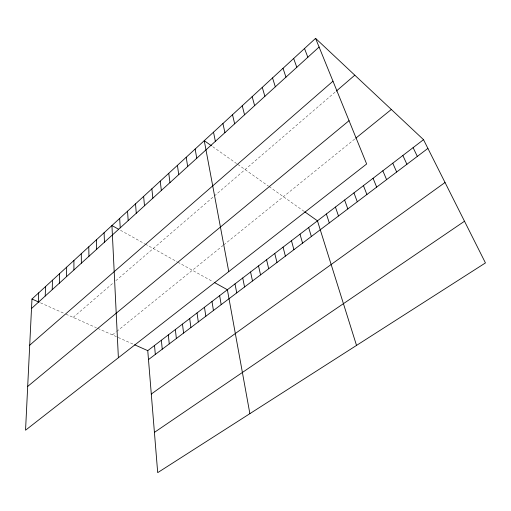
<?xml version="1.0" encoding="UTF-8"?>
<svg xmlns="http://www.w3.org/2000/svg" width="511" height="511" viewBox="0 0 511 511"><rect width="100%" height="100%" fill="white"/><g stroke="black" fill="none" stroke-linecap="round" stroke-linejoin="round"><path stroke-width="0.38" stroke-dasharray="2.56 1.92" d="M73.169 317.401L113.57 282.653M115.812 280.724L335.063 92.165M112.42 334.897L116.112 331.914M116.732 331.415L223.16 245.389M223.78 244.89L355.19 138.673M40.471 302.825L64.507 313.543M65.913 314.163L96.375 327.743M97.786 328.375L117.511 337.164M118.239 337.49L133.224 344.171M120.487 230.289L144.6 243.696M145.277 244.073L177.132 261.785M177.771 262.143L213.074 281.772M212.729 146.676L236.587 163.565M237.807 164.427L268.479 186.145M269.112 186.592L304.179 211.42"/><path stroke-width="0.77" d="M66.571 276.623L66.654 267.157M59.346 283.196L59.506 273.724M52.224 289.667L52.467 280.194M45.217 296.041L45.536 286.569M38.312 302.32L38.702 292.848M31.969 299.037L25.55 430.205L366.649 163.986L315.574 38.363L31.969 299.037L39.053 302.193M31.503 308.51L319.094 47.031M29.708 345.206L332.987 81.185M336.251 91.143L354.806 75.187M27.69 386.425L349.039 120.679M355.79 138.194L391.33 109.469M423.517 139.675L485.45 262.922L157.701 472.637L147.756 350.648L423.517 139.675L315.574 38.363M148.484 359.591L427.905 148.407M151.294 394.045L445.03 182.491M154.418 432.37L464.499 221.231M134.623 344.791L147.756 350.648M118.514 229.19L111.941 225.53L118.386 357.751M214.396 282.506L227.382 289.731L249.873 413.661M211.426 145.75L204.259 140.678L228.762 271.603M304.786 211.848L317.452 220.816L356.525 345.417M413.105 147.641L417.327 156.404M402.853 155.485L406.916 164.274M392.767 163.201L396.677 172.015M382.841 170.795L386.597 179.629M373.062 178.275L376.671 187.128M363.436 185.64L366.904 194.512M304.511 48.526L307.846 57.258M353.963 192.89L357.285 201.781M344.625 200.031L347.819 208.942M293.659 58.503L296.808 67.299M335.433 207.064L338.493 215.987M283.005 68.295L285.968 77.148M326.376 213.994L329.308 222.93M272.535 77.915L275.327 86.819M308.663 227.542L311.346 236.504M262.258 87.362L264.883 96.317M300.002 234.172L302.569 243.14M252.166 96.643L254.625 105.643M291.462 240.7L293.914 249.675M283.049 247.139L285.387 256.12M242.246 105.758L244.552 114.809M274.758 253.482L276.988 262.469M232.499 114.713L234.651 123.809M266.582 259.741L268.703 268.729M258.521 265.905L260.54 274.899M222.924 123.521L224.929 132.649M250.569 271.986L252.491 280.986M213.509 132.17L215.367 141.336M242.731 277.984L244.558 286.984M235.003 283.899L236.734 292.892M195.157 149.04L196.748 158.269M219.634 295.652L221.174 304.652M211.995 301.496L213.445 310.496M186.215 157.26L187.671 166.522M204.464 307.258L205.824 316.252M177.413 165.353L178.748 174.634M197.035 312.943L198.306 321.936M189.709 318.551L190.897 327.538M168.758 173.306L169.971 182.619M182.478 324.083L183.583 333.063M160.243 181.13L161.342 190.462M175.343 329.538L176.372 338.512M168.311 334.922L169.262 343.89M151.869 188.827L152.846 198.185M161.367 340.23L162.243 349.192M143.629 196.403L144.498 205.78M154.514 345.474L155.318 354.43M135.517 203.863L136.277 213.247M127.533 211.196L128.191 220.599M119.676 218.421L120.232 227.836M104.091 232.741L104.455 242.182M96.368 239.844L96.636 249.291M88.767 246.832L88.946 256.286M81.281 253.712L81.37 263.171M73.916 260.482L73.916 269.949"/></g></svg>
